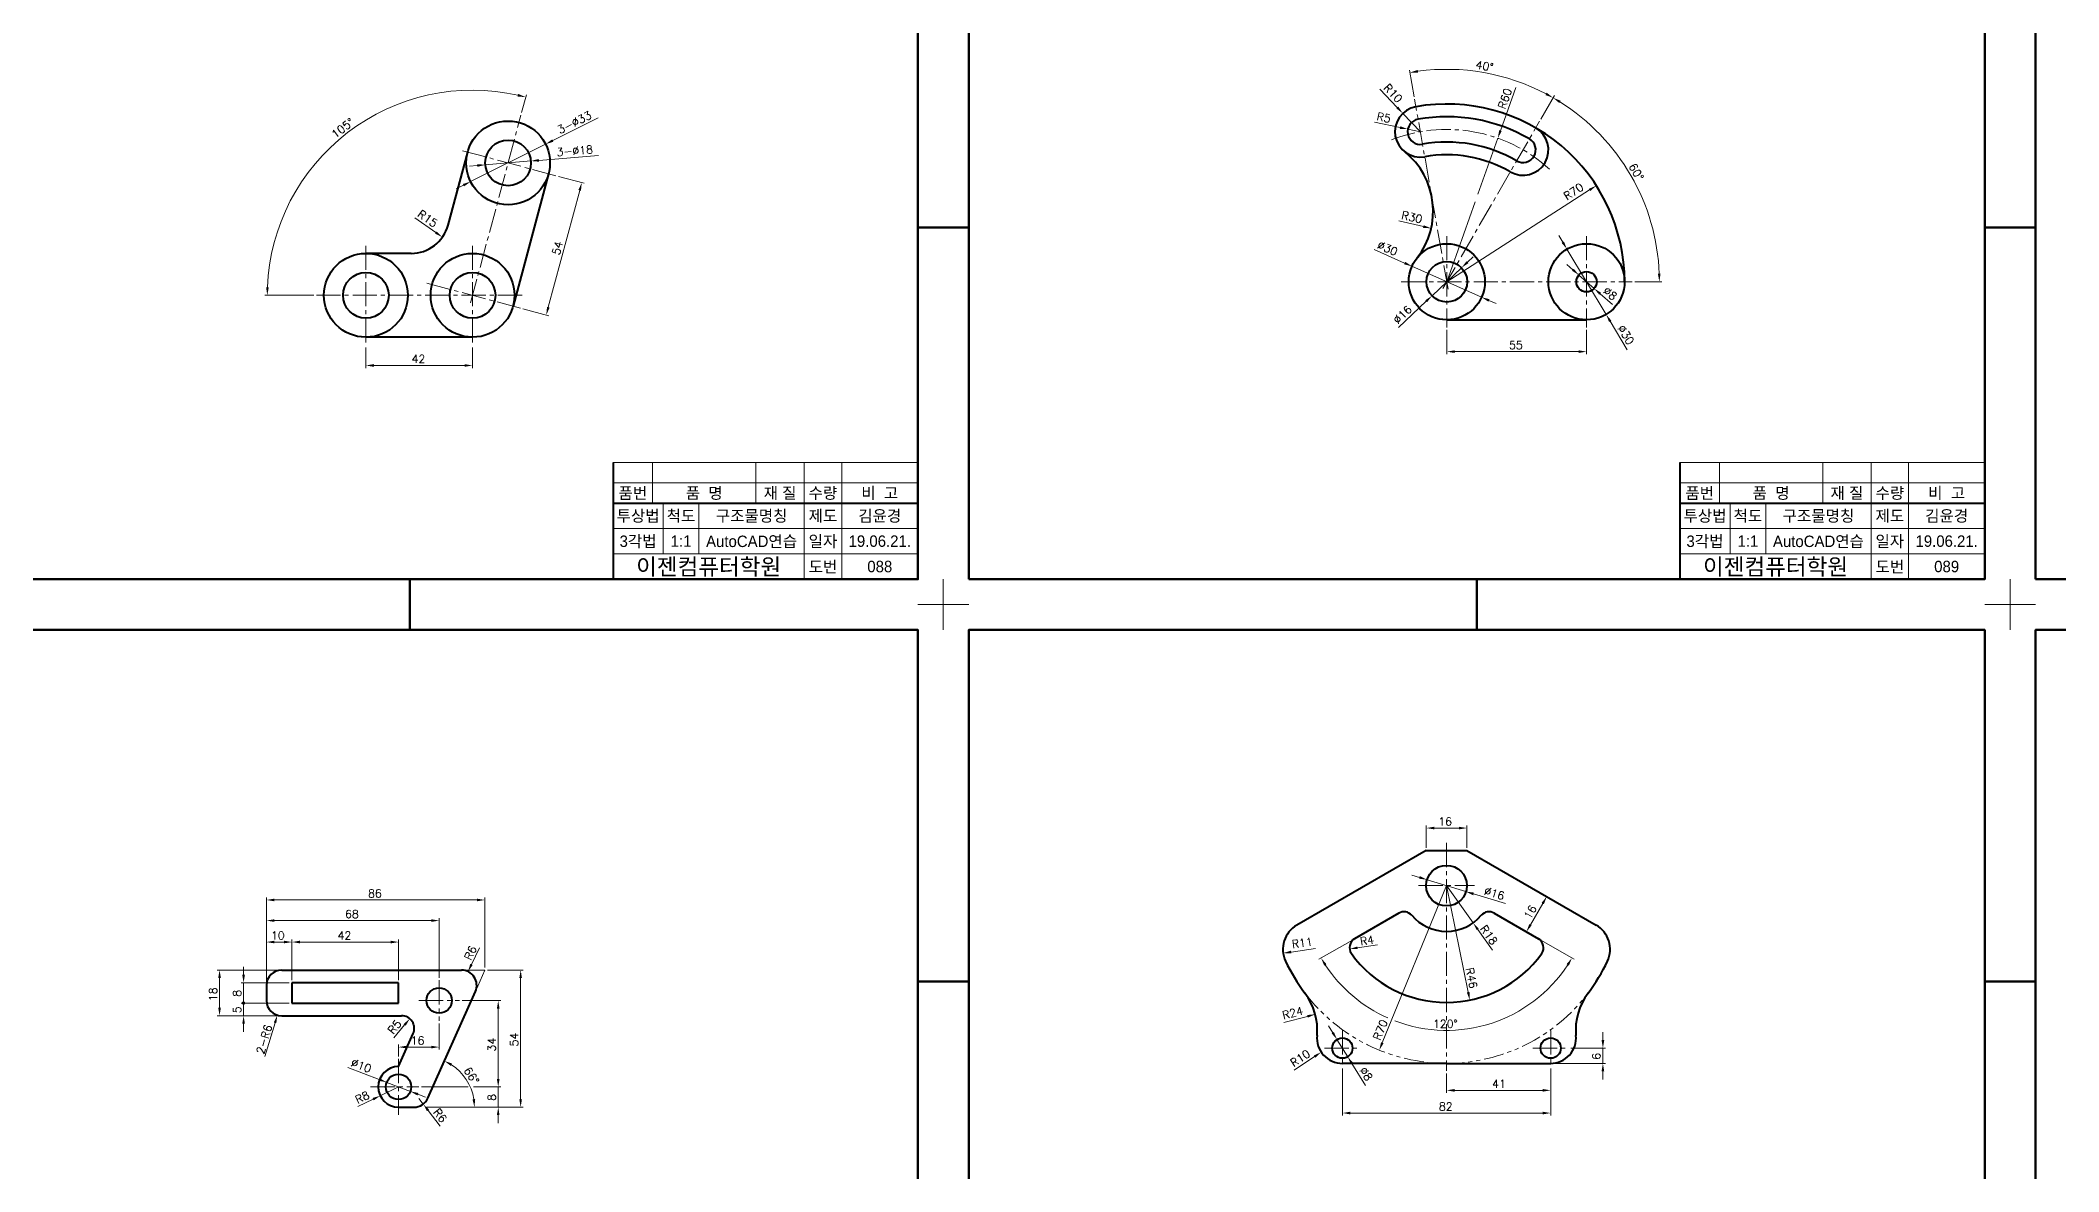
# Model space of a CAD drawing. Header units: millimetres. Extents: x 0 to 4210, y 0 to 2980.
# Drawn here: x 3005 to 3799, y 2153 to 2598 of the extents above; entities that cross this region are included whole.
import ezdxf
from ezdxf.enums import TextEntityAlignment as Align

# ---------------------------------------------------------------- set-up
doc = ezdxf.new("R2010")
doc.units = ezdxf.units.MM
doc.linetypes.add('CENTER2', pattern=[28.575, 19.05, -3.175, 3.175, -3.175])
doc.linetypes.add('PHANTOM2', pattern=[31.75, 15.875, -3.175, 3.175, -3.175, 3.175, -3.175])
for name, color, linetype, lineweight in [('가는선', 1, 'Continuous', 13), ('가상선', 1, 'PHANTOM2', 13), ('구분선', 1, 'PHANTOM2', 13), ('문자', 2, 'Continuous', 20), ('외곽선', 4, 'Continuous', 70), ('외형선', 3, 'Continuous', 40), ('중심선', 1, 'CENTER2', 13), ('치수선', 1, 'Continuous', 13)]:
    doc.layers.add(name, color=color, linetype=linetype, lineweight=lineweight)
doc.styles.get("Standard").update_dxf_attribs({"font": 'romans.shx'})
doc.styles.add('한글', font='')
doc.styles.get('한글').set_extended_font_data('Gulim')

msp = doc.modelspace()

# ---------------------------------------------------------------- hatches: boundary and pattern name
at = {"layer": '치수선'}
h = msp.add_hatch(color=256, dxfattribs=at)
h.dxf.hatch_style = 1
h.paths.add_polyline_path([(3084.56, 2219.52, 0.414214), (3084.06, 2219.02), (3084.56, 2219.02)])
h.paths.add_polyline_path([(3084.56, 2219.52), (3084.56, 2219.02), (3085.06, 2219.02, 0.414214)])
h.paths.add_polyline_path([(3085.06, 2219.02), (3084.56, 2219.02), (3084.56, 2218.52, 0.414214)])
h.paths.add_polyline_path([(3084.56, 2219.02), (3084.06, 2219.02, 0.414214), (3084.56, 2218.52)])

# ---------------------------------------------------------------- linework, layer by layer
at = {"layer": '가는선', "ltscale": 0.5}
for p, q in [((3230, 2432), (3350, 2432)), ((3245.58, 2432), (3245.58, 2416)), ((3286.22, 2432), (3286.22, 2416)), ((3305.27, 2432), (3305.27, 2386)), ((3320.01, 2432), (3320.01, 2386)), ((3650, 2432), (3770, 2432)), ((3665.58, 2432), (3665.58, 2416)), ((3706.22, 2432), (3706.22, 2416)), ((3725.27, 2432), (3725.27, 2386)), ((3740.01, 2432), (3740.01, 2386)), ((3230, 2424), (3350, 2424)), ((3650, 2424), (3770, 2424)), ((3249.73, 2416), (3249.73, 2396)), ((3263.8, 2416), (3263.8, 2396)), ((3669.73, 2416), (3669.73, 2396)), ((3683.8, 2416), (3683.8, 2396)), ((3230, 2406), (3350, 2406)), ((3650, 2406), (3770, 2406)), ((3230, 2396), (3350, 2396)), ((3650, 2396), (3770, 2396))]:
    msp.add_line(p, q, dxfattribs=at)
at = {"layer": '가상선', "ltscale": 0.5}
msp.add_arc((3558.12, 2265.28), 70, 217.21948, 322.78052, dxfattribs=at)
at = {"layer": '구분선', "ltscale": 0.5}
for points in [[(3350, 2376), (3360, 2376), (3360, 2386)], [(3350, 2376), (3360, 2376), (3360, 2386)], [(3360, 2386), (3360, 2376), (3370, 2376)], [(3360, 2386), (3360, 2376), (3370, 2376)], [(3360, 2386), (3360, 2376), (3370, 2376)], [(3360, 2386), (3360, 2376), (3370, 2376)], [(3770, 2376), (3780, 2376), (3780, 2386)], [(3770, 2376), (3780, 2376), (3780, 2386)], [(3780, 2386), (3780, 2376), (3790, 2376)], [(3780, 2386), (3780, 2376), (3790, 2376)], [(3780, 2386), (3780, 2376), (3790, 2376)], [(3780, 2386), (3780, 2376), (3790, 2376)], [(3360, 2366), (3360, 2376), (3350, 2376)], [(3370, 2376), (3360, 2376), (3360, 2366)], [(3370, 2376), (3360, 2376), (3360, 2366)], [(3780, 2366), (3780, 2376), (3770, 2376)], [(3790, 2376), (3780, 2376), (3780, 2366)], [(3790, 2376), (3780, 2376), (3780, 2366)]]:
    msp.add_lwpolyline(points, dxfattribs=at)
at = {"layer": '외곽선', "ltscale": 0.5}
for p, q in [((3350, 2524.5), (3360, 2524.5)), ((3370, 2524.5), (3360, 2524.5)), ((3370, 2524.5), (3360, 2524.5)), ((3770, 2524.5), (3780, 2524.5)), ((3790, 2524.5), (3780, 2524.5)), ((3790, 2524.5), (3780, 2524.5)), ((3350, 2386), (3350, 2432)), ((3770, 2386), (3770, 2432)), ((3150, 2386), (3150, 2376)), ((3150, 2386), (3150, 2376)), ((3570, 2386), (3570, 2376)), ((3570, 2386), (3570, 2376)), ((3150, 2376), (3150, 2366)), ((3570, 2376), (3570, 2366)), ((3350, 2227.5), (3360, 2227.5)), ((3370, 2227.5), (3360, 2227.5)), ((3370, 2227.5), (3360, 2227.5)), ((3770, 2227.5), (3780, 2227.5)), ((3790, 2227.5), (3780, 2227.5)), ((3790, 2227.5), (3780, 2227.5))]:
    msp.add_line(p, q, dxfattribs=at)
for points in [[(2950, 2386), (3350, 2386), (3350, 2663), (2950, 2663)], [(3370, 2386), (3770, 2386), (3770, 2663), (3370, 2663)], [(3790, 2386), (4190, 2386), (4190, 2663), (3790, 2663)], [(2950, 2089), (3350, 2089), (3350, 2366), (2950, 2366)], [(3370, 2089), (3770, 2089), (3770, 2366), (3370, 2366)], [(3790, 2089), (4190, 2089), (4190, 2366), (3790, 2366)]]:
    msp.add_lwpolyline(points, close=True, dxfattribs=at)
at = {"layer": '외형선', "ltscale": 0.5}
for p, q in [((3172.74, 2554.26), (3165.02, 2525.45)), ((3204.62, 2545.72), (3190.64, 2493.56)), ((3150.54, 2514.33), (3132.71, 2514.33)), ((3558.23, 2488.17), (3613.23, 2488.17)), ((3174.71, 2481.33), (3132.71, 2481.33)), ((3230, 2432), (3230, 2424)), ((3650, 2432), (3650, 2424)), ((3230, 2424), (3230, 2416)), ((3650, 2424), (3650, 2416)), ((3230, 2416), (3350, 2416)), ((3230, 2416), (3230, 2396)), ((3650, 2416), (3770, 2416)), ((3650, 2416), (3650, 2396)), ((3230, 2396), (3230, 2386)), ((3650, 2396), (3650, 2386)), ((3550.12, 2279.13), (3499.21, 2249.74)), ((3550.12, 2279.13), (3566.12, 2279.13)), ((3566.12, 2279.13), (3617.03, 2249.74)), ((3539.38, 2254.46), (3521.91, 2244.37)), ((3576.85, 2254.46), (3594.32, 2244.37)), ((3093.56, 2226.02), (3093.56, 2220.02)), ((3099.56, 2232.02), (3170.32, 2232.02)), ((3145.56, 2227.02), (3103.56, 2227.02)), ((3103.56, 2227.02), (3103.56, 2219.02)), ((3145.56, 2219.02), (3145.56, 2227.02)), ((3103.56, 2219.02), (3145.56, 2219.02)), ((3157.1, 2181.58), (3175.8, 2223.58)), ((3099.56, 2214.02), (3146.77, 2214.02)), ((3145.56, 2194.02), (3151.33, 2206.98)), ((3558.12, 2195.28), (3517.12, 2195.28)), ((3558.12, 2195.28), (3599.12, 2195.28)), ((3145.56, 2178.02), (3151.62, 2178.02))]:
    msp.add_line(p, q, dxfattribs=at)
for centre, radius in [((3188.68, 2549.99), 16.5), ((3188.68, 2549.99), 9), ((3132.71, 2497.83), 16.5), ((3174.71, 2497.83), 16.5), ((3558.23, 2503.17), 15), ((3558.23, 2503.17), 8), ((3613.23, 2503.17), 15), ((3132.71, 2497.83), 9), ((3174.71, 2497.83), 9), ((3613.23, 2503.17), 4), ((3558.12, 2265.28), 8), ((3161.56, 2220.02), 5), ((3517.12, 2201.28), 4), ((3599.12, 2201.28), 4), ((3145.56, 2186.02), 5)]:
    msp.add_circle(centre, radius, dxfattribs=at)
for centre, radius, start, end in [((3547.81, 2562.26), 10, 100, 280), ((3547.81, 2562.26), 5, 100, 280), ((3558.23, 2503.17), 70, 0, 100), ((3558.23, 2503.17), 65, 60, 100), ((3588.23, 2555.13), 10, 240, 60), ((3588.23, 2555.13), 5, 240, 60), ((3522.86, 2530.99), 30, 321.80908, 51.41119), ((3558.23, 2503.17), 55, 60, 100), ((3558.23, 2503.17), 50, 60, 100), ((3150.54, 2529.33), 15, 270, 345), ((3504.71, 2240.21), 11, 120, 205.13859), ((3541.38, 2251), 4, 40.47568, 120), ((3558.12, 2265.28), 18, 220.47568, 319.52432), ((3574.85, 2251), 4, 60, 139.52432), ((3611.53, 2240.21), 11, 334.86141, 60), ((3523.91, 2240.91), 4, 120, 215.46502), ((3592.32, 2240.91), 4, 324.53498, 60), ((3558.12, 2265.28), 70, 205.13859, 217.21948), ((3558.12, 2265.28), 46, 215.46502, 324.53498), ((3558.12, 2265.28), 70, 322.78052, 334.86141), ((3099.56, 2226.02), 6, 90, 180), ((3170.32, 2226.02), 6, 336, 90), ((3099.56, 2220.02), 6, 180, 270), ((3483.26, 2208.42), 24, 354.69724, 37.21948), ((3632.97, 2208.42), 24, 142.78052, 185.30276), ((3146.77, 2209.02), 5, 336, 90), ((3517.12, 2205.28), 10, 174.69724, 270), ((3599.12, 2205.28), 10, 270, 5.30276), ((3145.56, 2186.02), 8, 90, 270), ((3151.62, 2184.02), 6, 270, 336)]:
    msp.add_arc(centre, radius, start, end, dxfattribs=at)
at = {"layer": '중심선', "ltscale": 0.5}
for p, q in [((3558.75, 2500.22), (3545.55, 2575.06)), ((3173.93, 2494.93), (3193.73, 2568.82)), ((3556.73, 2500.57), (3594.73, 2566.39)), ((3207.52, 2544.94), (3169.85, 2555.04)), ((3558.23, 2521.17), (3558.23, 2485.17)), ((3613.23, 2521.17), (3613.23, 2485.17)), ((3132.71, 2517.33), (3132.71, 2478.33)), ((3174.71, 2517.33), (3174.71, 2478.33)), ((3193.54, 2492.78), (3155.87, 2502.88)), ((3540.23, 2503.17), (3631.23, 2503.17)), ((3113.21, 2497.83), (3194.79, 2497.83)), ((3558.12, 2282.13), (3558.12, 2192.28)), ((3547.12, 2265.28), (3569.12, 2265.28)), ((3161.56, 2228.02), (3161.56, 2212.02)), ((3153.56, 2220.02), (3169.56, 2220.02)), ((3510.12, 2201.28), (3524.12, 2201.28)), ((3517.12, 2208.28), (3517.12, 2194.28)), ((3592.12, 2201.28), (3606.12, 2201.28)), ((3599.12, 2208.28), (3599.12, 2194.28)), ((3145.56, 2197.02), (3145.56, 2175.02)), ((3134.56, 2186.02), (3153.56, 2186.02))]:
    msp.add_line(p, q, dxfattribs=at)
msp.add_arc((3558.23, 2503.17), 60, 47.57483, 112.42517, dxfattribs=at)
at = {"layer": '치수선', "color": 1, "ltscale": 0.5}
for p, q in [((3545.38, 2576.05), (3543.52, 2586.57)), ((3595.23, 2567.26), (3600.57, 2576.51)), ((3595.23, 2567.26), (3600.57, 2576.51)), ((3558.23, 2503.17), (3614.45, 2539.33)), ((3632.23, 2503.17), (3642.91, 2503.17))]:
    msp.add_line(p, q, dxfattribs=at)
at = {"layer": '치수선', "ltscale": 0.5}
for p, q in [((3193.99, 2569.79), (3195.88, 2576.86)), ((3531.81, 2579.1), (3538.75, 2571.79)), ((3585.39, 2579.71), (3579.35, 2562.68)), ((3224.14, 2567.73), (3206.26, 2558.78)), ((3547.81, 2562.26), (3540.92, 2569.51)), ((3529.79, 2565.99), (3539.83, 2563.91)), ((3547.81, 2562.26), (3542.91, 2563.27)), ((3570.47, 2537.66), (3578.3, 2559.71)), ((3173.93, 2542.61), (3203.44, 2557.37)), ((3179.71, 2549.24), (3197.65, 2550.74)), ((3224.25, 2552.95), (3200.79, 2551)), ((3176.57, 2548.98), (3173.44, 2548.72)), ((3208.48, 2544.68), (3218.64, 2541.96)), ((3171.11, 2541.2), (3168.29, 2539.79)), ((3216.86, 2539.18), (3204.52, 2493.1)), ((3558.23, 2503.17), (3569.41, 2534.69)), ((3152, 2528.31), (3160.25, 2522.54)), ((3539.3, 2527.18), (3549.01, 2524.93)), ((3603.89, 2518.74), (3602.27, 2521.44)), ((3529.66, 2515.84), (3541.63, 2510.53)), ((3566.33, 2510.83), (3568.61, 2513)), ((3605.51, 2516.04), (3620.94, 2490.31)), ((3571.94, 2497.09), (3544.51, 2509.25)), ((3564.04, 2508.67), (3552.41, 2497.67)), ((3607.86, 2507.89), (3605.49, 2509.98)), ((3610.22, 2505.81), (3616.23, 2500.53)), ((3112.21, 2497.83), (3092.88, 2497.83)), ((3539.21, 2485.18), (3550.13, 2495.51)), ((3574.82, 2495.81), (3577.7, 2494.54)), ((3623.43, 2494.19), (3618.59, 2498.45)), ((3194.51, 2492.52), (3204.67, 2489.8)), ((3629.29, 2476.37), (3622.56, 2487.6)), ((3558.23, 2484.17), (3558.23, 2474.64)), ((3613.23, 2484.17), (3613.23, 2474.64)), ((3132.71, 2477.33), (3132.71, 2469.19)), ((3174.71, 2477.33), (3174.71, 2469.19)), ((3561.38, 2475.64), (3610.08, 2475.64)), ((3135.86, 2470.19), (3171.56, 2470.19)), ((3550.12, 2280.13), (3550.12, 2288.97)), ((3566.12, 2280.13), (3566.12, 2288.97)), ((3553.27, 2287.97), (3562.97, 2287.97)), ((3558.12, 2265.28), (3532.84, 2203.39)), ((3547.45, 2268.53), (3544.44, 2269.45)), ((3550.46, 2267.61), (3565.77, 2262.94)), ((3558.12, 2265.28), (3566.64, 2223.28)), ((3558.12, 2265.28), (3568.59, 2250.64)), ((3093.56, 2252.52), (3093.56, 2260.64)), ((3096.71, 2259.64), (3176.41, 2259.64)), ((3179.56, 2233.02), (3179.56, 2260.64)), ((3581.31, 2258.2), (3568.78, 2262.02)), ((3596, 2258.25), (3591.15, 2249.85)), ((3093.56, 2244.06), (3093.56, 2252.52)), ((3096.71, 2251.52), (3158.41, 2251.52)), ((3161.56, 2229.02), (3161.56, 2252.52)), ((3093.56, 2227.02), (3093.56, 2244.06)), ((3096.71, 2243.06), (3100.41, 2243.06)), ((3103.56, 2228.02), (3103.56, 2244.06)), ((3106.71, 2243.06), (3142.41, 2243.06)), ((3145.56, 2228.02), (3145.56, 2244.06)), ((3177.37, 2240.74), (3174.27, 2234.27)), ((3521.04, 2243.87), (3507.88, 2236.27)), ((3530.99, 2242.01), (3523.07, 2240.78)), ((3576.27, 2239.89), (3570.42, 2248.07)), ((3595.19, 2243.87), (3608.35, 2236.27)), ((3084.56, 2230.17), (3084.56, 2233.32)), ((3506.56, 2240.47), (3496.93, 2239.14)), ((3098.56, 2232.02), (3074.09, 2232.02)), ((3075.09, 2228.87), (3075.09, 2217.17)), ((3102.56, 2227.02), (3083.56, 2227.02)), ((3084.56, 2227.02), (3084.56, 2219.02)), ((3170.32, 2232.02), (3179.56, 2232.02)), ((3175.8, 2223.58), (3179.56, 2232.02)), ((3180.56, 2232.02), (3194.63, 2232.02)), ((3193.63, 2228.87), (3193.63, 2181.17)), ((3102.56, 2219.02), (3083.56, 2219.02)), ((3084.56, 2219.02), (3084.56, 2222.17)), ((3084.56, 2214.02), (3084.56, 2219.02)), ((3170.56, 2220.02), (3185.8, 2220.02)), ((3184.8, 2216.87), (3184.8, 2189.17)), ((3097.56, 2214.02), (3074.09, 2214.02)), ((3098.56, 2214.02), (3083.56, 2214.02)), ((3084.56, 2210.87), (3084.56, 2207.72)), ((3092.96, 2198.01), (3096.93, 2211.25)), ((3143.71, 2205.35), (3147.95, 2210.44)), ((3161.56, 2211.02), (3161.56, 2200.69)), ((3494.07, 2211.31), (3503.41, 2213.8)), ((3513.34, 2207.35), (3511.68, 2210.02)), ((3145.56, 2198.02), (3145.56, 2202.69)), ((3148.71, 2201.69), (3158.41, 2201.69)), ((3515, 2204.67), (3519.23, 2197.88)), ((3607.12, 2201.28), (3620.68, 2201.28)), ((3619.68, 2204.43), (3619.68, 2207.58)), ((3619.68, 2201.28), (3619.68, 2195.28)), ((3125.65, 2193.63), (3137.95, 2188.93)), ((3498.15, 2192.56), (3506.19, 2197.95)), ((3517.12, 2193.28), (3517.12, 2174.71)), ((3526.27, 2186.56), (3520.89, 2195.21)), ((3599.12, 2193.28), (3599.12, 2183.65)), ((3600.12, 2195.28), (3620.68, 2195.28)), ((3145.56, 2186.02), (3138.37, 2182.52)), ((3150.23, 2184.23), (3140.89, 2187.8)), ((3154.56, 2186.02), (3172.9, 2186.02)), ((3175.02, 2186.02), (3185.8, 2186.02)), ((3184.8, 2186.02), (3184.8, 2178.02)), ((3558.12, 2191.28), (3558.12, 2183.65)), ((3619.68, 2192.13), (3619.68, 2188.98)), ((3129.59, 2178.26), (3135.53, 2181.14)), ((3153.17, 2183.11), (3156.12, 2181.98)), ((3156.52, 2178.02), (3176.45, 2178.02)), ((3176.45, 2178.02), (3185.8, 2178.02)), ((3185.8, 2178.02), (3194.63, 2178.02)), ((3561.27, 2184.65), (3595.97, 2184.65)), ((3599.12, 2183.65), (3599.12, 2174.71)), ((3161.96, 2170.48), (3157.18, 2176.74)), ((3184.8, 2174.87), (3184.8, 2171.72)), ((3520.27, 2175.71), (3595.97, 2175.71))]:
    msp.add_line(p, q, dxfattribs=at)
at = {"layer": '치수선'}
msp.add_line((3155.26, 2179.25), (3153.6, 2181.42), dxfattribs=at)
msp.add_circle((3084.56, 2219.02), 0.5, dxfattribs=at)
at = {"layer": '치수선', "color": 1, "ltscale": 0.5}
for start, end in [(62.15671, 97.84329), (2.15671, 57.84329)]:
    msp.add_arc((3558.23, 2503.17), 83.69, start, end, dxfattribs=at)
at = {"layer": '치수선', "ltscale": 0.5}
for centre, radius, start, end in [((3174.71, 2497.83), 80.82, 77.23322, 177.76678), ((3558.12, 2265.28), 57.01, 213.16622, 246.11692), ((3558.12, 2265.28), 57.01, 249.02015, 326.83378), ((3155.52, 2178.02), 19.93, 9.06476, 56.93524)]:
    msp.add_arc(centre, radius, start, end, dxfattribs=at)
at = {"layer": '치수선', "color": 1, "ltscale": 0.5}
for points in [[(3546.89, 2585.56), (3546.72, 2586.59), (3543.69, 2585.59)], [(3597.57, 2577.63), (3597.06, 2576.71), (3600.07, 2575.65)], [(3602.5, 2573.57), (3603.04, 2574.47), (3600.07, 2575.65)], [(3614.17, 2539.77), (3614.73, 2538.89), (3617.1, 2541.04)], [(3642.38, 2506.33), (3641.33, 2506.31), (3641.91, 2503.17)]]:
    msp.add_solid(points, dxfattribs=at)
at = {"layer": '치수선', "ltscale": 0.5}
for points in [[(3192.69, 2577.16), (3192.44, 2576.14), (3195.62, 2575.9)], [(3539.13, 2572.16), (3538.37, 2571.43), (3540.92, 2569.51)], [(3206.02, 2559.25), (3206.49, 2558.31), (3203.44, 2557.37)], [(3539.93, 2564.43), (3539.72, 2563.4), (3542.91, 2563.27)], [(3578.85, 2562.86), (3579.84, 2562.51), (3578.3, 2559.71)], [(3200.75, 2551.52), (3200.83, 2550.47), (3197.65, 2550.74)], [(3170.87, 2541.67), (3171.34, 2540.73), (3173.93, 2542.61)], [(3176.53, 2549.5), (3176.62, 2548.46), (3179.71, 2549.24)], [(3216.36, 2539.31), (3217.37, 2539.04), (3217.68, 2542.22)], [(3160.55, 2522.97), (3159.95, 2522.11), (3162.83, 2520.74)], [(3549.13, 2525.44), (3548.89, 2524.41), (3552.08, 2524.21)], [(3604.34, 2519.01), (3603.44, 2518.47), (3605.51, 2516.04)], [(3541.85, 2511.01), (3541.42, 2510.05), (3544.51, 2509.25)], [(3565.96, 2511.21), (3566.69, 2510.45), (3564.04, 2508.67)], [(3608.21, 2508.29), (3607.51, 2507.5), (3610.22, 2505.81)], [(3094.47, 2500.97), (3093.42, 2500.99), (3093.88, 2497.83)], [(3549.76, 2495.89), (3550.49, 2495.13), (3552.41, 2497.67)], [(3575.03, 2496.29), (3574.6, 2495.33), (3571.94, 2497.09)], [(3618.94, 2498.84), (3618.25, 2498.05), (3616.23, 2500.53)], [(3204.01, 2493.24), (3205.03, 2492.97), (3203.7, 2490.06)], [(3623.01, 2487.87), (3622.11, 2487.33), (3620.94, 2490.31)], [(3561.38, 2476.16), (3561.38, 2475.11), (3558.23, 2475.64)], [(3610.08, 2476.16), (3610.08, 2475.11), (3613.23, 2475.64)], [(3135.86, 2470.72), (3135.86, 2469.67), (3132.71, 2470.19)], [(3171.56, 2470.72), (3171.56, 2469.67), (3174.71, 2470.19)], [(3553.27, 2288.49), (3553.27, 2287.44), (3550.12, 2287.97)], [(3562.97, 2288.49), (3562.97, 2287.44), (3566.12, 2287.97)], [(3547.61, 2269.03), (3547.3, 2268.03), (3550.46, 2267.61)], [(3096.71, 2260.17), (3096.71, 2259.12), (3093.56, 2259.64)], [(3176.41, 2260.17), (3176.41, 2259.12), (3179.56, 2259.64)], [(3568.93, 2262.53), (3568.63, 2261.52), (3565.77, 2262.94)], [(3595.54, 2258.51), (3596.45, 2257.98), (3597.57, 2260.97)], [(3096.71, 2252.04), (3096.71, 2250.99), (3093.56, 2251.52)], [(3158.41, 2252.04), (3158.41, 2250.99), (3161.56, 2251.52)], [(3570.85, 2248.38), (3569.99, 2247.77), (3568.59, 2250.64)], [(3590.69, 2250.11), (3591.6, 2249.58), (3589.57, 2247.12)], [(3096.71, 2243.59), (3096.71, 2242.54), (3093.56, 2243.06)], [(3100.41, 2243.59), (3100.41, 2242.54), (3103.56, 2243.06)], [(3106.71, 2243.59), (3106.71, 2242.54), (3103.56, 2243.06)], [(3142.41, 2243.59), (3142.41, 2242.54), (3145.56, 2243.06)], [(3522.99, 2241.3), (3523.15, 2240.26), (3519.96, 2240.29)], [(3173.8, 2234.5), (3174.75, 2234.04), (3172.91, 2231.43)], [(3496.86, 2239.66), (3497, 2238.62), (3493.81, 2238.71)], [(3509.95, 2233.81), (3510.84, 2234.36), (3508.74, 2236.77)], [(3605.39, 2234.36), (3606.29, 2233.81), (3607.49, 2236.77)], [(3074.57, 2228.87), (3075.62, 2228.87), (3075.09, 2232.02)], [(3084.03, 2230.17), (3085.08, 2230.17), (3084.56, 2227.02)], [(3193.1, 2228.87), (3194.15, 2228.87), (3193.63, 2232.02)], [(3074.57, 2217.17), (3075.62, 2217.17), (3075.09, 2214.02)], [(3184.27, 2216.87), (3185.32, 2216.87), (3184.8, 2220.02)], [(3567.16, 2223.39), (3566.13, 2223.18), (3567.27, 2220.2)], [(3084.03, 2210.87), (3085.08, 2210.87), (3084.56, 2214.02)], [(3096.43, 2211.4), (3097.44, 2211.1), (3097.84, 2214.27)], [(3147.55, 2210.77), (3148.36, 2210.1), (3149.97, 2212.85)], [(3503.27, 2214.31), (3503.54, 2213.3), (3506.45, 2214.62)], [(3148.71, 2202.22), (3148.71, 2201.17), (3145.56, 2201.69)], [(3158.41, 2202.22), (3158.41, 2201.17), (3161.56, 2201.69)], [(3513.79, 2207.63), (3512.89, 2207.07), (3515, 2204.67)], [(3532.35, 2203.59), (3533.33, 2203.19), (3531.65, 2200.47)], [(3619.16, 2204.43), (3620.21, 2204.43), (3619.68, 2201.28)], [(3166.14, 2194.26), (3166.64, 2195.18), (3163.63, 2196.23)], [(3505.9, 2198.39), (3506.49, 2197.52), (3508.81, 2199.71)], [(3521.34, 2195.48), (3520.45, 2194.93), (3519.23, 2197.88)], [(3619.16, 2192.13), (3620.21, 2192.13), (3619.68, 2195.28)], [(3138.14, 2189.42), (3137.76, 2188.44), (3140.89, 2187.8)], [(3184.27, 2189.17), (3185.32, 2189.17), (3184.8, 2186.02)], [(3561.27, 2185.17), (3561.27, 2184.12), (3558.12, 2184.65)], [(3595.97, 2185.17), (3595.97, 2184.12), (3599.12, 2184.65)], [(3135.3, 2181.62), (3135.76, 2180.67), (3138.37, 2182.52)], [(3153.36, 2183.6), (3152.99, 2182.62), (3150.23, 2184.23)], [(3157.59, 2177.06), (3156.76, 2176.43), (3155.26, 2179.25)], [(3175.73, 2181.2), (3174.68, 2181.12), (3175.45, 2178.02)], [(3184.27, 2174.87), (3185.32, 2174.87), (3184.8, 2178.02)], [(3193.1, 2181.17), (3194.15, 2181.17), (3193.63, 2178.02)], [(3520.27, 2176.23), (3520.27, 2175.18), (3517.12, 2175.71)], [(3595.97, 2176.23), (3595.97, 2175.18), (3599.12, 2175.71)]]:
    msp.add_solid(points, dxfattribs=at)

# ---------------------------------------------------------------- texts
at = {"layer": '문자', "color": 2, "ltscale": 0.5}
for s, rotation, p in [('40°', 350, (3569.39, 2587.2)), ('60°', 300, (3629.73, 2548.7)), ('R70', 32.748, (3605.49, 2535.15))]:
    msp.add_text(s, height=3.15, rotation=rotation, dxfattribs=at).set_placement(p)
at = {"layer": '문자', "ltscale": 0.5}
for s, rotation, p in [('R10', 313.52212, (3533.11, 2579.33)), ('R60', 70.45794, (3581.21, 2570.91)), ('105°', 37.5, (3120.67, 2559.5)), ('3-∅33', 26.58388, (3209.12, 2561.33)), ('R5', 348.29891, (3530.38, 2566.89)), ('3-∅18', 4.76162, (3207.92, 2552.6)), ('R15', 325.05618, (3152.74, 2529.12)), ('R30', 346.93971, (3540.14, 2528.01)), ('54', 75, (3208.93, 2513.43)), ('∅30', 336.08836, (3530.57, 2516.53)), ('∅8', 318.63918, (3619.49, 2499.15)), ('∅16', 43.40812, (3538.92, 2486.29)), ('∅30', 300.94463, (3625.32, 2484.94)), ('∅16', 343.03175, (3572.61, 2261.9)), ('16', 60, (3591.09, 2251.75)), ('R18', 305.56674, (3571.12, 2248.26)), ('R6', 64.4274, (3174.08, 2235.59)), ('R11', 7.86682, (3497.45, 2240.62)), ('R4', 8.84181, (3524.33, 2241.71)), ('R46', 281.47749, (3565.6, 2232.63)), ('18', 90, (3074.09, 2219.79)), ('8', 90, (3083.56, 2221.52)), ('5', 90, (3083.56, 2215.02)), ('R24', 14.96405, (3493.98, 2212.55)), ('2-R6', 73.30959, (3092.49, 2198.69)), ('R5', 50.13208, (3143.43, 2206.5)), ('R70', 67.78395, (3531.99, 2204.07)), ('34', 90, (3183.8, 2199.94)), ('54', 90, (3192.63, 2201.94)), ('∅10', 339.08629, (3126.52, 2194.36)), ('66°', 303, (3171.07, 2192.5)), ('R10', 33.83935, (3497.96, 2193.69)), ('∅8', 301.88732, (3523.7, 2192.59)), ('6', 90, (3618.68, 2196.7)), ('R8', 25.91455, (3129.47, 2179.29)), ('R6', 307.36319, (3159.02, 2176)), ('8', 90, (3183.8, 2180.52))]:
    msp.add_text(s, height=3.15, rotation=rotation, dxfattribs=at).set_placement(p)
for s, p in [('55', (3582.73, 2476.64)), ('42', (3150.71, 2471.19)), ('16', (3554.89, 2288.97)), ('86', (3133.56, 2260.64)), ('68', (3124.49, 2252.52)), ('10', (3095.34, 2244.06)), ('42', (3121.56, 2244.06)), ('120°', (3552.79, 2209.27)), ('16', (3150.34, 2202.69)), ('41', (3576.07, 2185.65)), ('82', (3555.12, 2176.71))]:
    msp.add_text(s, height=3.15, dxfattribs=at).set_placement(p)
at = {"layer": '문자', "ltscale": 0.5, "style": '한글'}
for s, height, p in [('품번', 4.5, (3237.79, 2420)), ('품  명', 4.5, (3265.9, 2420)), ('재 질', 4.5, (3295.75, 2420)), ('수량', 4.5, (3312.64, 2420)), ('비  고', 4.5, (3335.01, 2420)), ('품번', 4.5, (3657.79, 2420)), ('품  명', 4.5, (3685.9, 2420)), ('재 질', 4.5, (3715.75, 2420)), ('수량', 4.5, (3732.64, 2420)), ('비  고', 4.5, (3755.01, 2420)), ('투상법', 4.5, (3239.86, 2411)), ('척도', 4.5, (3256.76, 2411)), ('구조물명칭', 4.5, (3284.54, 2411)), ('제도', 4.5, (3312.64, 2411)), ('김윤경', 4.5, (3335.01, 2411)), ('투상법', 4.5, (3659.86, 2411)), ('척도', 4.5, (3676.76, 2411)), ('구조물명칭', 4.5, (3704.54, 2411)), ('제도', 4.5, (3732.64, 2411)), ('김윤경', 4.5, (3755.01, 2411)), ('3각법', 4.5, (3239.86, 2401)), ('1:1', 4.5, (3256.76, 2401)), ('AutoCAD연습', 4.5, (3284.54, 2401)), ('일자', 4.5, (3312.64, 2401)), ('19.06.21.', 4.5, (3335.01, 2401)), ('3각법', 4.5, (3659.86, 2401)), ('1:1', 4.5, (3676.76, 2401)), ('AutoCAD연습', 4.5, (3704.54, 2401)), ('일자', 4.5, (3732.64, 2401)), ('19.06.21.', 4.5, (3755.01, 2401)), ('이젠컴퓨터학원', 6.5, (3267.64, 2391)), ('도번', 4.5, (3312.64, 2391)), ('088', 4.5, (3335.01, 2391)), ('이젠컴퓨터학원', 6.5, (3687.64, 2391)), ('도번', 4.5, (3732.64, 2391)), ('089', 4.5, (3755.01, 2391))]:
    msp.add_text(s, height=height, dxfattribs=at).set_placement(p, align=Align.MIDDLE)

doc.saveas('drawing.dxf')
